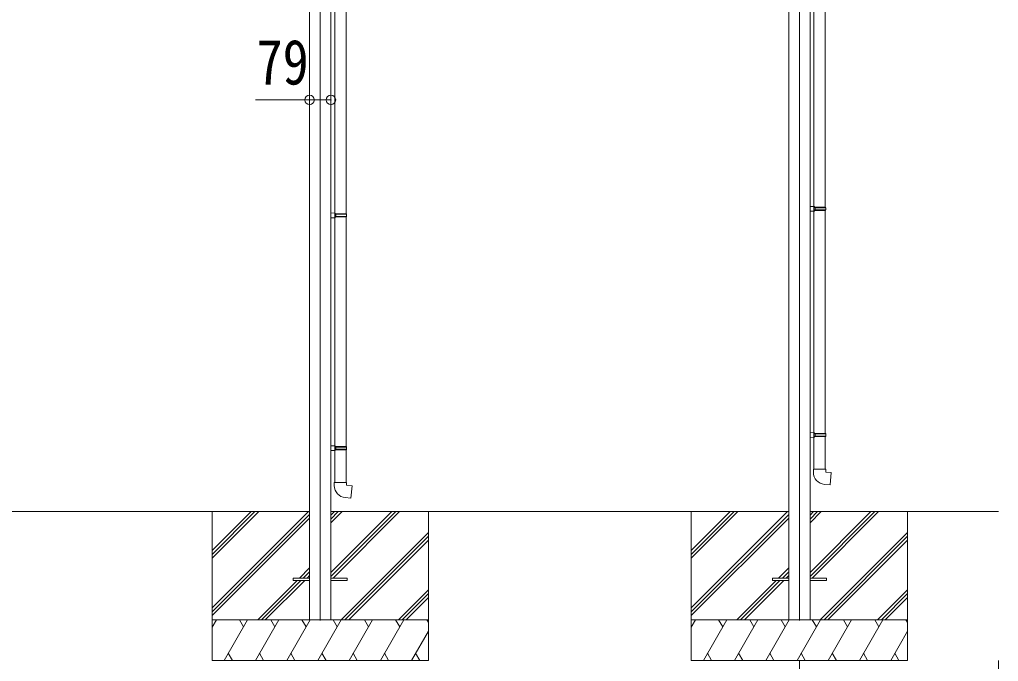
# Model space of a CAD drawing. Units: millimetres at full size; details may follow other scales. Extents: x -9783 to 9892, y -6828 to 6752.
# Drawn here: x -3974 to -354, y -4290 to -1916 of the extents above; entities that cross this region are included whole.
import ezdxf
from ezdxf.enums import TextEntityAlignment as Align

# ---------------------------------------------------------------- set-up
doc = ezdxf.new("R2010")
doc.units = ezdxf.units.MM
doc.header["$LTSCALE"] = 35
doc.header["$PDMODE"] = 32
doc.header["$PDSIZE"] = 35
for name, color, linetype, lineweight in [('0-0_0', 7, 'Continuous', 9), ('0-1_本体', 4, 'Continuous', 9), ('0-2_部品', 7, 'Continuous', 9), ('0-8_PARTS2', 2, 'Continuous', 9), ('0-A_寸法', 6, 'Continuous', 9)]:
    doc.layers.add(name, color=color, linetype=linetype, lineweight=lineweight)
doc.styles.add('ＭＳ ゴシック', font='')
doc.styles.get('ＭＳ ゴシック').set_extended_font_data('MS Gothic')

msp = doc.modelspace()

# ---------------------------------------------------------------- linework, layer by layer
at = {"layer": '0-0_0'}
for p, q in [((-2901.42, -3736.17), (-5722.42, -3736.17)), ((-3261.92, -3736.17), (-3261.92, -4286.17)), ((-3261.92, -4092.48), (-2905.61, -3736.17)), ((-3261.92, -3880.35), (-3117.74, -3736.17)), ((-3261.92, -3894.49), (-3103.6, -3736.17)), ((-3261.92, -3908.63), (-3089.45, -3736.17)), ((-3261.92, -4106.62), (-2901.42, -3746.12)), ((-3261.92, -4120.76), (-2901.42, -3760.27)), ((-2822.42, -3961.35), (-2597.24, -3736.17)), ((-2822.42, -3975.49), (-2583.1, -3736.17)), ((-2822.42, -3777.5), (-2781.09, -3736.17)), ((-2822.42, -3763.36), (-2795.23, -3736.17)), ((-2822.42, -3749.22), (-2809.37, -3736.17)), ((-1129.41, -3736.17), (-2822.42, -3736.17)), ((-2814.46, -3981.67), (-2568.95, -3736.17)), ((-2461.92, -3736.17), (-2461.92, -4286.17)), ((-1489.91, -3736.17), (-1489.91, -4286.17)), ((-1489.91, -4092.48), (-1133.6, -3736.17)), ((-1489.91, -3880.35), (-1345.74, -3736.17)), ((-1489.91, -3894.49), (-1331.59, -3736.17)), ((-1489.91, -3908.63), (-1317.45, -3736.17)), ((-1489.91, -4106.62), (-1129.41, -3746.12)), ((-1489.91, -4120.76), (-1129.41, -3760.27)), ((-353.91, -3736.17), (-1050.41, -3736.17)), ((-1050.41, -3961.35), (-825.24, -3736.17)), ((-1050.41, -3975.49), (-811.09, -3736.17)), ((-1050.41, -3777.5), (-1009.08, -3736.17)), ((-1050.41, -3763.36), (-1023.23, -3736.17)), ((-1050.41, -3749.22), (-1037.37, -3736.17)), ((-1042.45, -3981.67), (-796.95, -3736.17)), ((-689.91, -3736.17), (-689.91, -4286.17)), ((-2785.11, -4136.17), (-2461.92, -3812.98)), ((-2770.97, -4136.17), (-2461.92, -3827.12)), ((-1013.11, -4136.17), (-689.91, -3812.98)), ((-998.96, -4136.17), (-689.91, -3827.12)), ((-2756.82, -4136.17), (-2461.92, -3841.27)), ((-984.82, -4136.17), (-689.91, -3841.27)), ((-2938.97, -3981.67), (-2901.42, -3944.11)), ((-1166.97, -3981.67), (-1129.41, -3944.11)), ((-2924.83, -3981.67), (-2901.42, -3958.26)), ((-2910.69, -3981.67), (-2901.42, -3972.4)), ((-1152.83, -3981.67), (-1129.41, -3958.26)), ((-1138.69, -3981.67), (-1129.41, -3972.4)), ((-3093.47, -4136.17), (-2947.97, -3990.67)), ((-3079.33, -4136.17), (-2933.83, -3990.67)), ((-3065.19, -4136.17), (-2919.69, -3990.67)), ((-1321.47, -4136.17), (-1175.97, -3990.67)), ((-1307.33, -4136.17), (-1161.83, -3990.67)), ((-1293.19, -4136.17), (-1147.69, -3990.67)), ((-2572.97, -4136.17), (-2461.92, -4025.11)), ((-2558.83, -4136.17), (-2461.92, -4039.25)), ((-2544.69, -4136.17), (-2461.92, -4053.4)), ((-800.97, -4136.17), (-689.91, -4025.11)), ((-786.83, -4136.17), (-689.91, -4039.25)), ((-772.69, -4136.17), (-689.91, -4053.4)), ((-2461.92, -4136.17), (-3261.92, -4136.17)), ((-3261.92, -4163.67), (-3246.04, -4136.17)), ((-3217.17, -4286.17), (-3130.57, -4136.17)), ((-3145.57, -4162.15), (-3160.57, -4136.17)), ((-3101.7, -4286.17), (-3015.1, -4136.17)), ((-3030.1, -4162.15), (-3045.1, -4136.17)), ((-2986.23, -4286.17), (-2899.63, -4136.17)), ((-2914.63, -4162.15), (-2929.63, -4136.17)), ((-2870.76, -4286.17), (-2784.16, -4136.17)), ((-2799.16, -4162.15), (-2814.16, -4136.17)), ((-2755.29, -4286.17), (-2668.69, -4136.17)), ((-2683.69, -4162.15), (-2698.69, -4136.17)), ((-2639.82, -4286.17), (-2553.22, -4136.17)), ((-2583.22, -4136.17), (-2568.22, -4162.15)), ((-2467.75, -4136.17), (-2461.92, -4146.27)), ((-689.91, -4136.17), (-1489.91, -4136.17)), ((-1489.91, -4163.67), (-1474.04, -4136.17)), ((-1445.17, -4286.17), (-1358.57, -4136.17)), ((-1373.57, -4162.15), (-1388.57, -4136.17)), ((-1329.7, -4286.17), (-1243.1, -4136.17)), ((-1258.1, -4162.15), (-1273.1, -4136.17)), ((-1214.23, -4286.17), (-1127.63, -4136.17)), ((-1142.63, -4162.15), (-1157.63, -4136.17)), ((-1098.76, -4286.17), (-1012.16, -4136.17)), ((-1027.16, -4162.15), (-1042.16, -4136.17)), ((-983.29, -4286.17), (-896.69, -4136.17)), ((-911.69, -4162.15), (-926.69, -4136.17)), ((-867.82, -4286.17), (-781.22, -4136.17)), ((-811.22, -4136.17), (-796.22, -4162.15)), ((-695.75, -4136.17), (-689.91, -4146.27)), ((-2524.35, -4286.17), (-2461.92, -4178.03)), ((-752.35, -4286.17), (-689.91, -4178.03)), ((-3202.17, -4260.19), (-3187.17, -4286.17)), ((-3086.7, -4260.19), (-3071.7, -4286.17)), ((-2971.23, -4260.19), (-2956.23, -4286.17)), ((-2855.76, -4260.19), (-2840.76, -4286.17)), ((-2740.29, -4260.19), (-2725.29, -4286.17)), ((-2624.82, -4260.19), (-2609.82, -4286.17)), ((-2509.35, -4260.19), (-2494.35, -4286.17)), ((-1430.17, -4260.19), (-1415.17, -4286.17)), ((-1314.7, -4260.19), (-1299.7, -4286.17)), ((-1199.23, -4260.19), (-1184.23, -4286.17)), ((-1083.76, -4260.19), (-1068.76, -4286.17)), ((-968.29, -4260.19), (-953.29, -4286.17)), ((-852.82, -4260.19), (-837.82, -4286.17)), ((-737.35, -4260.19), (-722.35, -4286.17)), ((-3261.92, -4286.17), (-2461.92, -4286.17)), ((-1489.91, -4286.17), (-689.91, -4286.17))]:
    msp.add_line(p, q, dxfattribs=at)
at = {"layer": '0-1_本体'}
for p, q in [((-2901.42, -1459.08), (-2901.42, -4136.17)), ((-2822.42, -1459.08), (-2822.42, -4136.17)), ((-1129.41, -1459.08), (-1129.41, -4136.17)), ((-1050.41, -1459.08), (-1050.41, -4136.17))]:
    msp.add_line(p, q, dxfattribs=at)
at = {"layer": '0-2_部品'}
for p, q in [((-2808.42, -1787.38), (-2808.42, -2631.63)), ((-2766.42, -1784.82), (-2766.42, -2634.19)), ((-1036.41, -1788.34), (-1036.41, -2607.6)), ((-994.41, -1785.78), (-994.41, -2610.16)), ((-2806.42, -2631.69), (-2822.42, -2631.22)), ((-2822.42, -2631.22), (-2822.42, -2649.16)), ((-2806.42, -2633.69), (-2808.42, -2633.69)), ((-2765.42, -2634.19), (-2808.42, -2634.19)), ((-2764.42, -2636.19), (-2808.42, -2636.19)), ((-2806.42, -2633.69), (-2806.42, -2631.69)), ((-2803.94, -2636.19), (-2803.51, -2634.19)), ((-2764.42, -2636.19), (-2765.42, -2634.19)), ((-2764.42, -2636.19), (-2764.42, -2644.19)), ((-1034.41, -2607.66), (-1050.41, -2607.19)), ((-1050.41, -2607.19), (-1050.41, -2625.13)), ((-1034.41, -2624.66), (-1050.41, -2625.13)), ((-1034.41, -2609.66), (-1036.41, -2609.66)), ((-993.41, -2610.16), (-1036.41, -2610.16)), ((-992.41, -2612.16), (-1036.41, -2612.16)), ((-992.41, -2620.16), (-1036.41, -2620.16)), ((-993.41, -2622.16), (-1036.41, -2622.16)), ((-1036.41, -2624.72), (-1036.41, -3443.97)), ((-1034.41, -2609.66), (-1034.41, -2607.66)), ((-1034.41, -2624.66), (-1034.41, -2622.66)), ((-1031.94, -2612.16), (-1031.51, -2610.16)), ((-994.41, -2622.16), (-994.41, -3446.53)), ((-992.41, -2612.16), (-993.41, -2610.16)), ((-992.41, -2620.16), (-993.41, -2622.16)), ((-992.41, -2612.16), (-992.41, -2620.16)), ((-2806.42, -2648.69), (-2822.42, -2649.16)), ((-2764.42, -2644.19), (-2808.42, -2644.19)), ((-2765.42, -2646.19), (-2808.42, -2646.19)), ((-2808.42, -2648.75), (-2808.42, -3493.01)), ((-2806.42, -2648.69), (-2806.42, -2646.69)), ((-2766.42, -2646.19), (-2766.42, -3495.57)), ((-2764.42, -2644.19), (-2765.42, -2646.19)), ((-1034.41, -3444.03), (-1050.41, -3443.56)), ((-1050.41, -3443.56), (-1050.41, -3461.5)), ((-1034.41, -3461.03), (-1050.41, -3461.5)), ((-1034.41, -3446.03), (-1036.41, -3446.03)), ((-993.41, -3446.53), (-1036.41, -3446.53)), ((-992.41, -3448.53), (-1036.41, -3448.53)), ((-992.41, -3456.53), (-1036.41, -3456.53)), ((-993.41, -3458.53), (-1036.41, -3458.53)), ((-1036.41, -3461.09), (-1036.41, -3579.57)), ((-1034.41, -3446.03), (-1034.41, -3444.03)), ((-1034.41, -3461.03), (-1034.41, -3459.03)), ((-1031.94, -3448.53), (-1031.51, -3446.53)), ((-994.41, -3458.53), (-994.41, -3579.57)), ((-992.41, -3448.53), (-993.41, -3446.53)), ((-992.41, -3456.53), (-993.41, -3458.53)), ((-992.41, -3448.53), (-992.41, -3456.53)), ((-2806.42, -3493.07), (-2822.42, -3492.6)), ((-2822.42, -3492.6), (-2822.42, -3510.54)), ((-2806.42, -3510.07), (-2822.42, -3510.54)), ((-2806.42, -3495.07), (-2808.42, -3495.07)), ((-2765.42, -3495.57), (-2808.42, -3495.57)), ((-2764.42, -3497.57), (-2808.42, -3497.57)), ((-2764.42, -3505.57), (-2808.42, -3505.57)), ((-2765.42, -3507.57), (-2808.42, -3507.57)), ((-2808.41, -3510.13), (-2808.41, -3628.6)), ((-2806.42, -3495.07), (-2806.42, -3493.07)), ((-2806.42, -3510.07), (-2806.42, -3508.07)), ((-2803.94, -3497.57), (-2803.51, -3495.57)), ((-2766.41, -3507.57), (-2766.41, -3628.6)), ((-2764.42, -3497.57), (-2765.42, -3495.57)), ((-2764.42, -3505.57), (-2765.42, -3507.57)), ((-2764.42, -3497.57), (-2764.42, -3505.57)), ((-992.41, -3579.57), (-1038.41, -3579.57)), ((-1038.41, -3579.57), (-1038.41, -3590.48)), ((-992.41, -3589.57), (-992.41, -3579.57)), ((-2764.42, -3628.6), (-2810.42, -3628.6)), ((-2810.42, -3628.6), (-2810.42, -3639.52)), ((-2764.42, -3638.6), (-2764.42, -3628.6))]:
    msp.add_line(p, q, dxfattribs=at)
at = {"layer": '0-2_部品', "color": 4}
for p, q in [((-2961.92, -3981.67), (-2901.42, -3981.67)), ((-2961.92, -3981.67), (-2961.92, -3990.67)), ((-2822.42, -3981.67), (-2761.92, -3981.67)), ((-2761.92, -3981.67), (-2761.92, -3990.67)), ((-1189.91, -3981.67), (-1129.41, -3981.67)), ((-1189.91, -3981.67), (-1189.91, -3990.67)), ((-1049.91, -3981.67), (-989.91, -3981.67)), ((-989.91, -3981.67), (-989.91, -3990.67)), ((-2901.42, -3990.67), (-2961.92, -3990.67)), ((-2761.92, -3990.67), (-2822.42, -3990.67)), ((-1129.41, -3990.67), (-1189.91, -3990.67)), ((-989.91, -3990.67), (-1049.91, -3990.67))]:
    msp.add_line(p, q, dxfattribs=at)
at = {"layer": '0-2_部品'}
for points in [[(-2806.42, -2646.69), (-2808.42, -2646.69), (-2808.42, -2633.69)], [(-2803.94, -2636.19), (-2803.94, -2644.19), (-2803.51, -2646.19)], [(-1034.41, -2622.66), (-1036.41, -2622.66), (-1036.41, -2609.66)], [(-1031.94, -2612.16), (-1031.94, -2620.16), (-1031.51, -2622.16)], [(-1034.41, -3459.03), (-1036.41, -3459.03), (-1036.41, -3446.03)], [(-1031.94, -3448.53), (-1031.94, -3456.53), (-1031.51, -3458.53)], [(-2806.42, -3508.07), (-2808.42, -3508.07), (-2808.42, -3495.07)], [(-2803.94, -3497.57), (-2803.94, -3505.57), (-2803.51, -3507.57)], [(-997.34, -3635.31), (-976.5, -3637.13), (-972.49, -3591.31), (-992.41, -3589.57)], [(-2769.34, -3684.35), (-2748.5, -3686.17), (-2744.49, -3640.35), (-2764.42, -3638.6)]]:
    msp.add_lwpolyline(points, dxfattribs=at)
for centre in [(-993.41, -3590.48), (-2765.42, -3639.52)]:
    msp.add_arc(centre, 45, 180, 265, dxfattribs=at)
at = {"layer": '0-8_PARTS2'}
for p, q in [((-2861.92, -1456.29), (-2861.92, -4138.97)), ((-1089.91, -1456.29), (-1089.91, -4138.97))]:
    msp.add_line(p, q, dxfattribs=at)
at = {"layer": '0-8_PARTS2', "color": 6}
msp.add_line((-2901.42, -2213.29), (-2822.42, -2213.29), dxfattribs=at)
at = {"layer": '0-A_寸法'}
for p, q in [((-2901.42, -2213.29), (-3101.42, -2213.29)), ((-1089.91, -5081.35), (-1089.91, -4286.17)), ((-353.91, -5081.35), (-353.91, -4286.17))]:
    msp.add_line(p, q, dxfattribs=at)
for p in [(-2901.42, -2213.29), (-2822.42, -2213.29)]:
    msp.add_point(p, dxfattribs=at)

# ---------------------------------------------------------------- texts
at = {"layer": '0-A_寸法', "color": 7, "style": 'ＭＳ ゴシック', "width": 0.85}
msp.add_text('79', height=166.8, dxfattribs=at).set_placement((-3097.67, -2206.29), align=Align.BOTTOM_LEFT)

doc.saveas('drawing.dxf')
